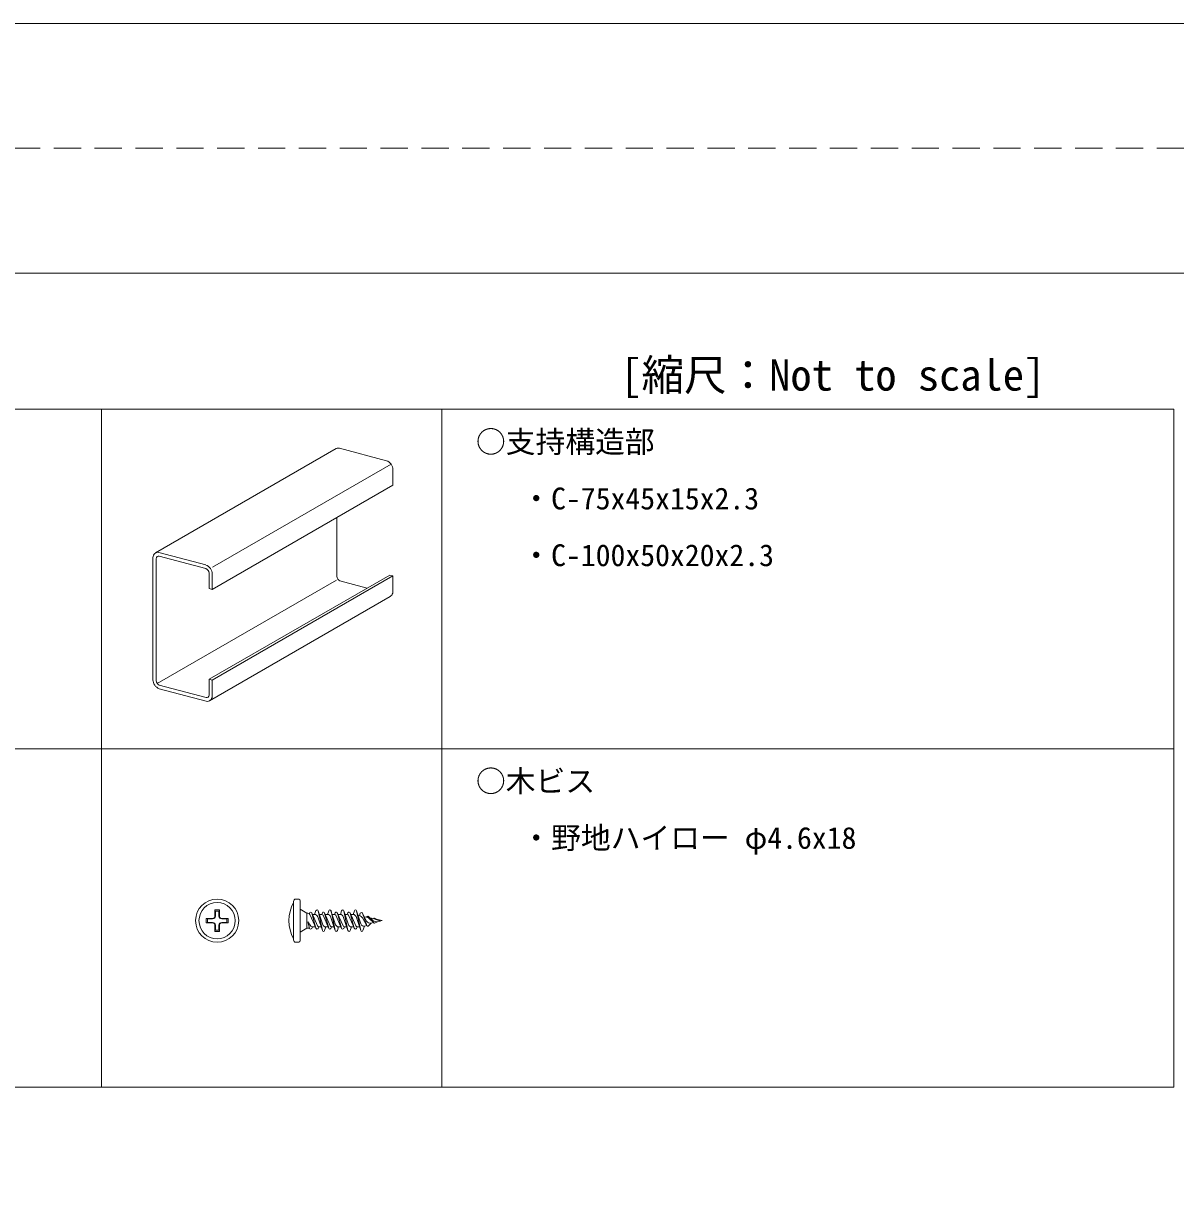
# Model space of a CAD drawing. Units: millimetres on the paper, with parts at other scales. Extents: x -210 to 210, y -148 to 148.
# Drawn here: x -99.9 to -49.2, y 96.8 to 148.5 of the extents above; entities that cross this region are included whole.
import ezdxf
from ezdxf.enums import TextEntityAlignment as Align

# ---------------------------------------------------------------- set-up
doc = ezdxf.new("R2010")
doc.units = ezdxf.units.MM
doc.linetypes.add('DASHED1', pattern=[1.8, 1.2, -0.6])
for name, color, linetype, lineweight in [('0-0_中心線', 7, 'Continuous', 18), ('0-9_躯体他', 4, 'Continuous', 18), ('0-C_ビス__アンカ__ボルト__強調図形', 2, 'Continuous', 18), ('F-3_野縁', 3, 'Continuous', 18)]:
    doc.layers.add(name, color=color, linetype=linetype, lineweight=lineweight)
doc.layers.add('F-6_文字__矢印', color=7, linetype='Continuous')
doc.styles.add('ＭＳ ゴシック', font='')
doc.styles.get('ＭＳ ゴシック').set_extended_font_data('MS Gothic')

msp = doc.modelspace()

# ---------------------------------------------------------------- linework, layer by layer
at = {"layer": '0-0_中心線'}
msp.add_lwpolyline([(-210, 148.5), (210, 148.5), (210, -148.5), (-210, -148.5)], close=True, dxfattribs=at)
at = {"layer": '0-9_躯体他'}
for p, q in [((-86.156, 129.767), (-94.116, 125.171)), ((-86.006, 129.79), (-83.939, 129.236)), ((-91.611, 124.545), (-83.742, 129.089)), ((-83.661, 128.841), (-83.661, 128.161)), ((-91.621, 123.566), (-83.661, 128.161)), ((-86.13, 126.736), (-86.13, 124.143)), ((-93.966, 125.194), (-91.9, 124.64)), ((-94.229, 124.972), (-94.229, 119.547)), ((-94.09, 124.919), (-94.09, 119.547)), ((-93.959, 125.032), (-91.9, 124.48)), ((-91.76, 124.283), (-91.76, 123.603)), ((-91.621, 124.246), (-91.621, 123.566)), ((-91.621, 119.566), (-83.661, 124.161)), ((-83.661, 124.161), (-83.661, 123.454)), ((-86.143, 123.976), (-94.043, 119.415)), ((-85.991, 123.946), (-84.794, 123.625)), ((-91.76, 123.603), (-91.621, 123.566)), ((-83.774, 123.254), (-91.734, 118.659)), ((-91.76, 119.603), (-91.621, 119.566)), ((-91.76, 119.603), (-91.76, 118.909)), ((-91.621, 119.566), (-91.621, 118.858)), ((-93.951, 119.35), (-91.892, 118.798)), ((-93.951, 119.19), (-91.885, 118.636))]:
    msp.add_line(p, q, dxfattribs=at)
msp.add_lwpolyline([(-91.76, 119.603), (-83.8, 124.199), (-83.661, 124.161)], dxfattribs=at)
for centre, radius, start, end in [((-86.052, 129.587), 0.208, 77.1354, 120), ((-86.052, 129.587), 0.208, 72.8645, 72.8646), ((-84.08, 128.841), 0.419, 0.0176, 70.357), ((-94.012, 124.991), 0.208, 77.1354, 130.6694), ((-94.012, 124.991), 0.208, 72.8645, 72.8646), ((-93.966, 124.958), 0.263, 133.5881, 177.0274), ((-93.956, 124.913), 0.134, 134.0753, 177.5145), ((-93.982, 124.93), 0.104, 72.8645, 130.6694), ((-91.97, 124.283), 0.209, 0.0176, 70.357), ((-92.04, 124.245), 0.419, 0.0176, 70.357), ((-85.92, 124.143), 0.209, 180.0176, 250.357), ((-83.878, 123.434), 0.207, 300, 310.7594), ((-83.924, 123.468), 0.263, 313.5881, 357.0274), ((-93.81, 119.584), 0.419, 180.0176, 250.357), ((-93.881, 119.547), 0.209, 180.0176, 250.357), ((-91.869, 118.899), 0.104, 257.0463, 310.7594), ((-91.838, 118.838), 0.207, 257.0463, 310.7594), ((-91.892, 118.916), 0.132, 313.5881, 357.0274), ((-91.884, 118.872), 0.263, 313.5881, 357.0274)]:
    msp.add_arc(centre, radius, start, end, dxfattribs=at)
at = {"layer": '0-C_ビス__アンカ__ボルト__強調図形'}
for p, q in [((-88.037, 108.119), (-88.037, 109.819)), ((-87.837, 109.919), (-87.937, 109.919)), ((-87.737, 108.119), (-87.737, 109.819)), ((-91.302, 109.449), (-91.502, 109.449)), ((-91.502, 109.449), (-91.502, 109.169)), ((-91.322, 109.169), (-91.322, 109.389)), ((-91.302, 109.449), (-91.302, 109.169)), ((-87.737, 109.469), (-87.453, 109.305)), ((-87.453, 108.633), (-87.453, 109.305)), ((-87.407, 109.305), (-87.453, 109.305)), ((-87.33, 109.306), (-87.338, 109.277)), ((-87.316, 109.245), (-87.046, 108.626)), ((-87.235, 109.313), (-86.982, 108.735)), ((-87.048, 108.633), (-87.232, 109.306)), ((-87.204, 109.243), (-87.11, 109.243)), ((-87.11, 109.243), (-87.047, 109.41)), ((-86.951, 109.409), (-86.745, 108.79)), ((-86.767, 108.536), (-86.949, 109.403)), ((-86.896, 109.243), (-86.794, 109.243)), ((-86.794, 109.243), (-86.764, 109.313)), ((-86.734, 109.204), (-86.482, 108.626)), ((-86.671, 109.313), (-86.418, 108.735)), ((-86.484, 108.633), (-86.668, 109.306)), ((-86.64, 109.243), (-86.538, 109.243)), ((-86.538, 109.243), (-86.483, 109.409)), ((-86.387, 109.409), (-86.181, 108.79)), ((-86.203, 108.536), (-86.385, 109.403)), ((-86.332, 109.243), (-86.23, 109.243)), ((-86.23, 109.243), (-86.2, 109.313)), ((-86.17, 109.204), (-85.918, 108.626)), ((-86.107, 109.313), (-85.854, 108.735)), ((-85.92, 108.633), (-86.104, 109.306)), ((-85.821, 109.403), (-85.619, 108.79)), ((-85.639, 108.536), (-85.821, 109.403)), ((-85.77, 109.243), (-85.668, 109.243)), ((-85.768, 109.243), (-85.666, 109.243)), ((-85.668, 109.243), (-85.637, 109.313)), ((-85.608, 109.204), (-85.355, 108.626)), ((-85.544, 109.313), (-85.292, 108.735)), ((-85.358, 108.633), (-85.542, 109.306)), ((-85.412, 109.243), (-85.357, 109.409)), ((-85.261, 109.409), (-85.064, 108.823)), ((-85.077, 108.536), (-85.259, 109.403)), ((-85.192, 109.204), (-85.134, 109.191)), ((-85.134, 109.191), (-85.094, 109.294)), ((-85.002, 109.299), (-84.816, 108.952)), ((-84.805, 108.751), (-84.999, 109.293)), ((-84.542, 108.977), (-84.736, 109.151)), ((-91.602, 108.869), (-91.882, 108.869)), ((-91.602, 109.049), (-91.822, 109.049)), ((-91.822, 108.889), (-91.822, 109.049)), ((-91.602, 108.889), (-91.822, 108.889)), ((-91.502, 108.489), (-91.502, 108.769)), ((-91.482, 108.769), (-91.482, 108.549)), ((-91.302, 108.489), (-91.302, 108.769)), ((-91.202, 109.069), (-90.922, 109.069)), ((-91.202, 108.889), (-90.982, 108.889)), ((-87.737, 108.469), (-87.453, 108.633)), ((-87.407, 108.633), (-87.453, 108.633)), ((-87.28, 108.732), (-87.407, 108.916)), ((-87.33, 108.633), (-87.407, 108.916)), ((-87.208, 108.695), (-87.234, 108.628)), ((-87.208, 108.695), (-87.076, 108.695)), ((-86.969, 109.142), (-86.765, 108.53)), ((-86.922, 108.695), (-86.953, 108.626)), ((-86.922, 108.695), (-86.82, 108.695)), ((-86.614, 108.695), (-86.669, 108.53)), ((-86.614, 108.695), (-86.512, 108.695)), ((-86.407, 109.149), (-86.201, 108.53)), ((-86.358, 108.695), (-86.389, 108.626)), ((-86.358, 108.695), (-86.256, 108.695)), ((-86.05, 108.695), (-86.105, 108.53)), ((-86.05, 108.695), (-85.948, 108.695)), ((-85.843, 109.149), (-85.637, 108.53)), ((-85.794, 108.695), (-85.825, 108.626)), ((-85.796, 108.695), (-85.694, 108.695)), ((-85.794, 108.695), (-85.692, 108.695)), ((-85.541, 108.53), (-85.488, 108.695)), ((-85.488, 108.695), (-85.386, 108.695)), ((-85.281, 109.149), (-85.075, 108.53)), ((-85.232, 108.695), (-85.262, 108.626)), ((-85.232, 108.695), (-85.13, 108.695)), ((-85.232, 108.695), (-85.13, 108.695)), ((-85.001, 109.093), (-84.802, 108.744)), ((-84.979, 108.53), (-84.903, 108.732)), ((-84.918, 109.144), (-84.817, 109.121)), ((-84.903, 108.732), (-84.808, 108.752)), ((-84.817, 109.121), (-84.798, 109.146)), ((-84.619, 108.861), (-84.733, 108.736)), ((-84.732, 109.147), (-84.503, 108.872)), ((-84.5, 108.869), (-84.725, 109.073)), ((-84.619, 108.861), (-84.517, 108.884)), ((-84.516, 109.054), (-84.5, 109.069)), ((-84.472, 109.074), (-84.201, 108.954)), ((-84.472, 108.864), (-84.338, 108.924)), ((-84.338, 109.015), (-84.132, 108.969)), ((-84.338, 108.924), (-84.132, 108.969)), ((-91.502, 108.489), (-91.302, 108.489)), ((-87.937, 108.019), (-87.837, 108.019))]:
    msp.add_line(p, q, dxfattribs=at)
for points in [[(-91.482, 109.169), (-91.482, 109.389), (-91.322, 109.389)], [(-86.076, 109.243), (-85.974, 109.243), (-85.919, 109.409)], [(-85.514, 109.243), (-85.412, 109.243), (-85.357, 109.409)], [(-91.602, 109.069), (-91.882, 109.069), (-91.882, 108.869)], [(-91.322, 108.769), (-91.322, 108.549), (-91.482, 108.549)], [(-91.202, 108.869), (-90.922, 108.869), (-90.922, 109.069)], [(-91.202, 109.049), (-90.982, 109.049), (-90.982, 108.889)], [(-84.665, 109.087), (-84.483, 109.047), (-84.201, 108.954)]]:
    msp.add_lwpolyline(points, dxfattribs=at)
for radius in [0.95, 0.8]:
    msp.add_circle((-91.402, 108.969), radius, dxfattribs=at)
for centre, radius, start, end in [((-86.537, 108.969), 1.7, 151.9275, 208.0725), ((-87.937, 109.819), 0.1, 90, 180), ((-87.837, 109.819), 0.1, 0, 90), ((-91.602, 109.169), 0.12, 270, 0), ((-91.602, 109.169), 0.1, 270, 0), ((-91.202, 109.169), 0.12, 180, 270), ((-91.202, 109.169), 0.1, 180, 270), ((-87.407, 109.205), 0.1, 23.5651, 90), ((-87.281, 109.293), 0.0507, 15.2955, 164.7045), ((-87.11, 109.095), 0.148, 18.4239, 90), ((-86.999, 109.393), 0.0507, 11.8951, 159.3065), ((-86.794, 109.178), 0.0656, 23.5651, 90), ((-86.717, 109.293), 0.0507, 15.2955, 156.4349), ((-86.538, 109.105), 0.138, 18.4239, 90), ((-86.435, 109.393), 0.0507, 11.8951, 161.5761), ((-86.23, 109.178), 0.0656, 23.5651, 90), ((-86.153, 109.293), 0.0507, 15.2955, 156.4349), ((-85.976, 109.105), 0.138, 18.4239, 90), ((-85.871, 109.393), 0.0507, 11.8951, 161.5761), ((-85.668, 109.178), 0.0656, 23.5651, 90), ((-85.591, 109.293), 0.0507, 15.2955, 156.4349), ((-85.412, 109.105), 0.138, 18.4239, 90), ((-85.309, 109.393), 0.0507, 11.8951, 161.5761), ((-85.309, 109.393), 0.0507, 11.9876, 161.5761), ((-85.178, 108.993), 0.204, 29.7006, 77.5), ((-85.047, 109.276), 0.0507, 19.6919, 158.6831), ((-84.765, 109.12), 0.0428, 39.766, 142.366), ((-91.602, 108.769), 0.12, 0, 90), ((-91.602, 108.769), 0.1, 0, 90), ((-91.202, 108.769), 0.12, 90, 180), ((-91.202, 108.769), 0.1, 90, 180), ((-87.407, 108.733), 0.1, 270, 314.0784), ((-87.281, 108.646), 0.0507, 195.2955, 339.3064), ((-87.208, 108.782), 0.087, 214.9021, 270), ((-86.999, 108.646), 0.0507, 195.2955, 336.4349), ((-86.922, 108.761), 0.0656, 203.5651, 270), ((-86.614, 108.833), 0.138, 198.4239, 270), ((-86.435, 108.646), 0.0507, 195.2955, 336.4349), ((-86.358, 108.761), 0.0656, 203.5651, 270), ((-86.05, 108.833), 0.138, 198.4239, 270), ((-85.871, 108.646), 0.0507, 195.2955, 336.4349), ((-85.794, 108.761), 0.0656, 203.5651, 270), ((-85.488, 108.833), 0.138, 198.4239, 270), ((-85.309, 108.646), 0.0507, 195.2955, 336.4349), ((-85.232, 108.761), 0.0656, 203.5651, 270), ((-84.933, 108.867), 0.139, 198.5648, 282.5), ((-84.861, 108.923), 0.203, 47.7278, 77.5), ((-84.658, 109.036), 0.179, 208.1432, 282.5), ((-84.765, 108.765), 0.0428, 199.6919, 317.6833), ((-84.388, 109.148), 0.23, 228.0402, 282.5), ((-84.483, 108.888), 0.0261, 219.766, 293.8328), ((-84.483, 109.05), 0.0261, 66.1672, 132.9139), ((-87.937, 108.119), 0.1, 180, 270), ((-87.837, 108.119), 0.1, 270, 0), ((-86.717, 108.546), 0.0507, 191.8951, 341.5761), ((-86.153, 108.546), 0.0507, 191.8951, 341.5761), ((-85.589, 108.546), 0.0507, 191.8951, 341.5761), ((-85.027, 108.546), 0.0507, 191.8951, 341.5761)]:
    msp.add_arc(centre, radius, start, end, dxfattribs=at)
at = {"layer": 'F-3_野縁', "linetype": 'DASHED1'}
msp.add_line((205, 143), (-205, 143), dxfattribs=at)
at = {"layer": 'F-3_野縁'}
for p, q in [((-195, 137.5), (195, 137.5)), ((-191, 131.5), (-49.25, 131.5)), ((-96.5, 131.5), (-96.5, 101.637)), ((-49.25, 131.5), (-49.25, 101.637)), ((-191, 116.546), (-49.25, 116.546)), ((-191, 101.637), (-49.25, 101.637))]:
    msp.add_line(p, q, dxfattribs=at)
at = {"layer": 'F-3_野縁', "color": 4}
msp.add_line((-81.5, 131.5), (-81.5, 101.637), dxfattribs=at)

# ---------------------------------------------------------------- texts
at = {"layer": 'F-6_文字__矢印', "style": 'ＭＳ ゴシック'}
for s, height, p in [('[縮尺：Not to scale]', 1.375, (-73.64, 131.912)), ('○支持構造部', 0.9622, (-80, 129.3)), ('・C-75x45x15x2.3', 0.9622, (-78, 126.8)), ('・C-100x50x20x2.3', 0.9622, (-78, 124.3)), ('○木ビス', 0.9622, (-80, 114.346)), ('・野地ハイロー φ4.6x18', 0.9622, (-78, 111.846))]:
    msp.add_text(s, height=height, dxfattribs=at).set_placement(p, align=Align.BOTTOM_LEFT)

doc.saveas('drawing.dxf')
